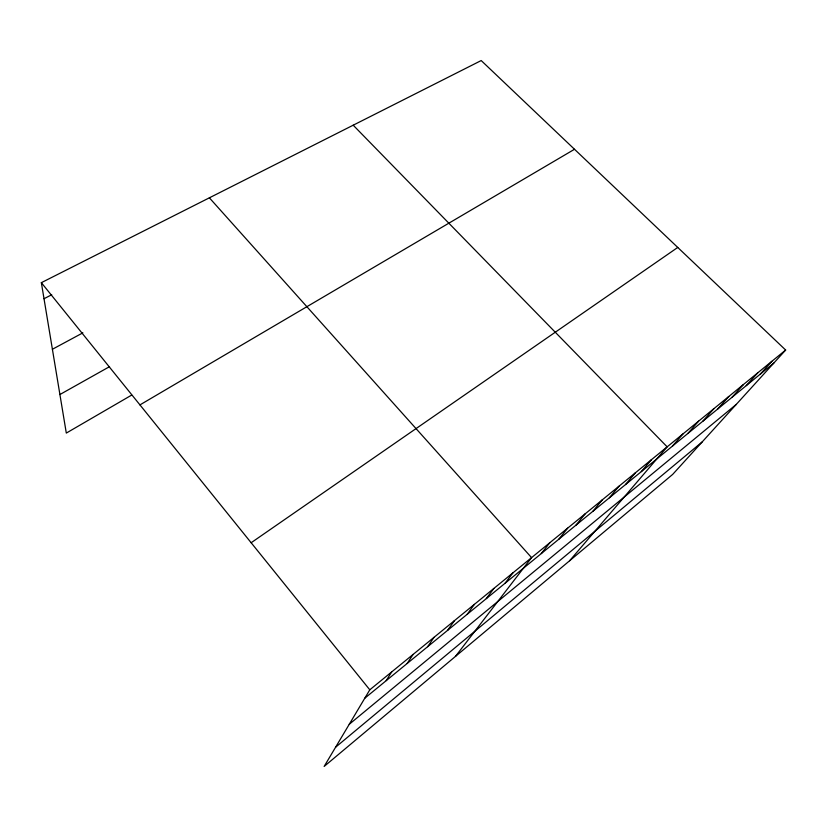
<?xml version="1.0" encoding="UTF-8"?>
<svg xmlns="http://www.w3.org/2000/svg" width="827" height="827" viewBox="0 0 827 827"><rect width="100%" height="100%" fill="white"/><g stroke="black" fill="none" stroke-linecap="round" stroke-linejoin="round"><path stroke-width="1.24" d="M785.65 350.038L369.793 689.811L324.143 766.443L672.671 474.409L785.65 350.038L481.2 60.557L41.35 282.669L66.305 433.079L131.689 395.079M386.23 680.631L391.698 671.906M407.173 663.471L413.097 654.426M427.642 646.704L433.989 637.348M447.655 630.308L454.405 620.674M467.224 614.275L474.357 604.372M486.348 598.593L493.864 588.442M505.07 583.262L512.926 572.863M455.45 656.421L531.575 557.625L209.376 197.818M541.303 553.573L549.81 542.719M558.856 539.194L567.663 528.143M576.026 525.114L585.123 513.867M592.856 511.334L602.221 499.901M609.334 497.823L618.968 486.224M625.481 484.591L635.363 472.827M641.307 471.628L651.418 459.709M569.627 560.747L667.151 446.849L353.201 125.197M672.485 446.084L683.04 433.875M687.826 433.513L698.598 421.16M702.878 421.181L713.835 408.714M717.629 409.096L728.773 396.505M732.091 397.249L743.421 384.545M746.274 385.63L757.77 372.812M760.189 374.228L771.849 361.316M335.586 747.226L702.113 441.99M349.252 724.287L736.268 404.403M364.79 698.205L773.834 363.043M251.15 542.739L677.758 247.438M139.949 404.899L574.507 149.273M59.906 394.531L109.536 366.661M52.401 349.263L82.876 332.847M44.017 298.723L51.719 294.763M41.35 282.669L369.793 689.811"/></g></svg>
